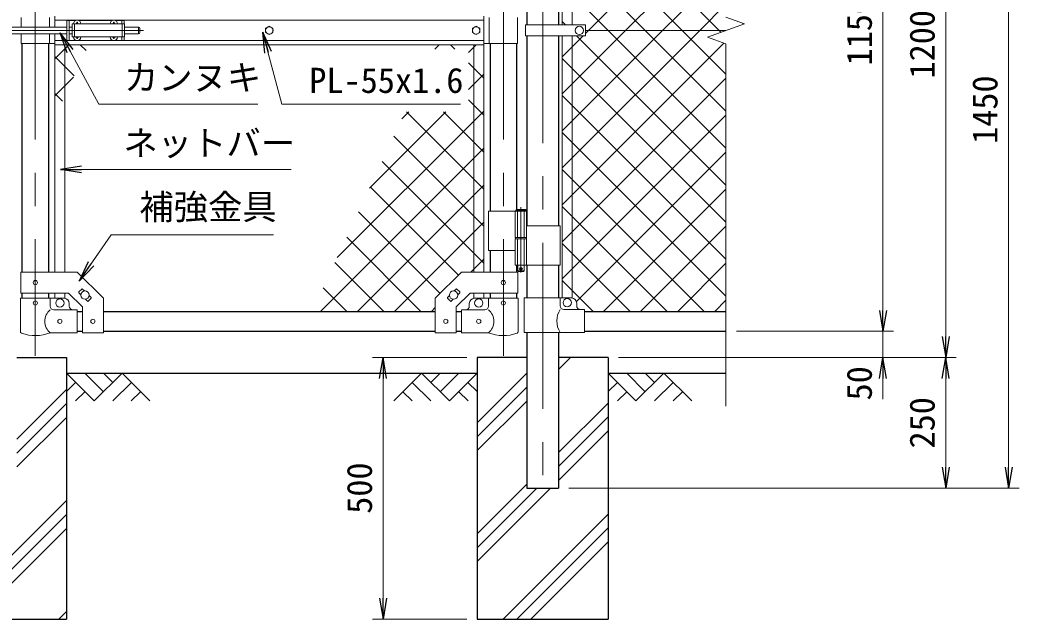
# Model space of a CAD drawing. Units: millimetres, scale not verified. Extents: x -4200 to 4200, y -2970 to 2970.
# Drawn here: x -2583 to -674, y -1039 to 106 of the extents above; entities that cross this region are included whole.
import ezdxf
from ezdxf.enums import TextEntityAlignment as Align

# ---------------------------------------------------------------- set-up
doc = ezdxf.new("R2010")
doc.units = ezdxf.units.MM
doc.header["$LTSCALE"] = 10
doc.linetypes.add('DASHED', pattern=[7.5, 6, -1.5])
doc.linetypes.add('USER1', pattern=[50.8, 31.75, -6.35, 6.35, -6.35])
for name, color, linetype, lineweight in [('0-1_D-BMK', 2, 'USER1', 13), ('0-2_D-STR1', 1, 'Continuous', 25), ('0-3_D-STR3', 3, 'Continuous', 13), ('0-4_D-BGD', 7, 'Continuous', 25), ('0-5_D-STR4', 7, 'Continuous', 25), ('0-6_D-DCR-HCH', 7, 'Continuous', 13), ('0-7_D-STR-DIM', 7, 'Continuous', 13), ('0-A_D-STR-TXT', 7, 'Continuous', 13), ('0-B_D-STR2', 7, 'Continuous', 13)]:
    doc.layers.add(name, color=color, linetype=linetype, lineweight=lineweight)
doc.layers.add('0-8_0', color=7, linetype='Continuous')
doc.styles.add('ＭＳ ゴシック', font='')
doc.styles.get('ＭＳ ゴシック').set_extended_font_data('MS Gothic')

# ---------------------------------------------------------------- blocks, each defined once
blk = doc.blocks.new('_Open')
at = {"layer": '0-8_0'}
blk.add_line((-10, 1.667), (0, 0), dxfattribs=at)
blk.add_lwpolyline([(-10, -1.667), (0, 0), (-10, 0)], dxfattribs=at)

msp = doc.modelspace()

# ---------------------------------------------------------------- linework, layer by layer
at = {"layer": '0-1_D-BMK'}
for p, q in [((-2553.4, 703.1), (-2553.4, -535.29)), ((-1659.2, 703.1), (-1659.2, -535.29)), ((-1584.05, 696.61), (-1584.05, -799.21)), ((-2664.09, 86.37), (-2344.09, 86.37)), ((-1625.64, -251.21), (-1625.64, -376.1)), ((-1629.26, -369.13), (-1622.01, -369.13))]:
    msp.add_line(p, q, dxfattribs=at)
at = {"layer": '0-2_D-STR1'}
for p, q in [((-1614.3, 403.87), (-1614.3, 96.87)), ((-1553.8, 403.87), (-1553.8, 96.87)), ((-2578.8, 61.37), (-2578.8, -375.58)), ((-2528, 61.37), (-2528, -375.58)), ((-1684.6, 61.37), (-1684.6, -259.13)), ((-1633.8, 61.37), (-1633.8, -256.13)), ((-1614.3, 75.87), (-1614.3, -287.13)), ((-1553.8, 75.87), (-1553.8, -287.13)), ((-1684.6, -334.13), (-1684.6, -375.58)), ((-1633.8, -362.13), (-1633.8, -375.58)), ((-1614.3, -362.13), (-1614.3, -424.93)), ((-1553.8, -362.13), (-1553.8, -424.93)), ((-2578.8, -415.58), (-2578.8, -425.63)), ((-2528, -415.58), (-2528, -425.63)), ((-1684.6, -415.58), (-1684.6, -425.63)), ((-1633.8, -415.58), (-1633.8, -425.63)), ((-2473.4, -450.63), (-2463.4, -450.63)), ((-2423.4, -450.63), (-1789.2, -450.63)), ((-1749.2, -450.63), (-1739.2, -450.63)), ((-1504.05, -450.63), (-1234.05, -450.63)), ((-2473.4, -488.63), (-2463.4, -488.63)), ((-2423.4, -488.63), (-1789.2, -488.63)), ((-1749.2, -488.63), (-1739.2, -488.63)), ((-1614.3, -490.93), (-1614.3, -788.63)), ((-1553.8, -490.93), (-1553.8, -788.63)), ((-1504.05, -488.63), (-1234.05, -488.63)), ((-1614.3, -788.63), (-1553.8, -788.63))]:
    msp.add_line(p, q, dxfattribs=at)
at = {"layer": '0-3_D-STR3'}
for p, q in [((-1546.55, 599.07), (-1546.55, 96.87)), ((-1527.55, 599.07), (-1527.55, 96.87)), ((-2580.4, 111.37), (-2580.4, 92.87)), ((-2526.4, 111.37), (-2526.4, 92.87)), ((-2516.3, 92.87), (-2516.3, 113.87)), ((-2516.3, 105.87), (-1696.3, 105.87)), ((-2493.4, 105.37), (-2493.4, 67.37)), ((-2493.4, 105.37), (-2475.99, 105.37)), ((-2488.9, 105.37), (-2488.9, 67.37)), ((-2482.9, 98.87), (-2482.9, 73.87)), ((-2482.9, 98.87), (-2382.9, 98.87)), ((-2475.25, 99.28), (-2476.55, 99.26)), ((-2476.55, 99.26), (-2476.55, 98.87)), ((-2473.79, 102.02), (-2473.81, 100.72)), ((-2473.79, 102.02), (-2473, 102.02)), ((-2473, 102.02), (-2472.98, 100.72)), ((-2470.8, 105.37), (-2405.99, 105.37)), ((-2405.25, 99.28), (-2406.55, 99.26)), ((-2406.55, 99.26), (-2406.55, 98.87)), ((-2403.79, 102.02), (-2403.81, 100.72)), ((-2403.79, 102.02), (-2403, 102.02)), ((-2403, 102.02), (-2402.98, 100.72)), ((-2401.54, 99.28), (-2400.25, 99.26)), ((-2400.8, 105.37), (-2383.4, 105.37)), ((-2400.25, 99.26), (-2400.25, 98.87)), ((-2387.9, 105.37), (-2387.9, 98.87)), ((-2383.4, 105.37), (-2383.4, 98.87)), ((-2382.9, 98.87), (-2382.9, 73.87)), ((-1696.3, 58.87), (-1696.3, 113.87)), ((-1686.2, 111.37), (-1686.2, 61.37)), ((-1632.2, 111.37), (-1632.2, 61.37)), ((-1616.85, 96.87), (-1616.85, 75.87)), ((-1616.85, 96.87), (-1502.05, 96.87)), ((-1502.05, 96.87), (-1502.05, 75.87)), ((-2616.75, 92.87), (-2493.4, 92.87)), ((-2616.75, 79.87), (-2493.4, 79.87)), ((-2580.4, 79.87), (-2580.4, 61.37)), ((-2526.4, 79.87), (-2526.4, 61.37)), ((-2516.3, 58.87), (-2516.3, 79.87)), ((-2488.9, 92.87), (-2482.9, 92.87)), ((-2488.9, 79.87), (-2482.9, 79.87)), ((-2382.9, 92.87), (-2356.4, 92.87)), ((-2382.9, 79.87), (-2356.4, 79.87)), ((-2356.4, 92.87), (-2356.4, 79.87)), ((-2353.4, 89.87), (-2353.4, 82.87)), ((-1234.05, 86.37), (-1502.05, 86.37)), ((-2580.4, 61.37), (-2516.3, 61.37)), ((-2516.3, 66.87), (-1696.3, 66.87)), ((-2516.3, 58.87), (-1696.3, 58.87)), ((-2515.9, 58.87), (-2515.9, -375.58)), ((-2496.9, 58.87), (-2496.9, -375.58)), ((-2493.4, 67.37), (-2475.99, 67.37)), ((-2482.9, 73.87), (-2382.9, 73.87)), ((-2476.55, 73.47), (-2476.55, 73.87)), ((-2475.25, 73.45), (-2476.55, 73.47)), ((-2473.79, 70.72), (-2473.81, 72.01)), ((-2473.79, 70.72), (-2473, 70.72)), ((-2473, 70.72), (-2472.98, 72.01)), ((-2471.54, 73.45), (-2470.25, 73.47)), ((-2470.8, 67.37), (-2405.99, 67.37)), ((-2470.25, 73.47), (-2470.25, 73.87)), ((-2406.55, 73.47), (-2406.55, 73.87)), ((-2405.25, 73.45), (-2406.55, 73.47)), ((-2403.79, 70.72), (-2403.81, 72.01)), ((-2403.79, 70.72), (-2403, 70.72)), ((-2403, 70.72), (-2402.98, 72.01)), ((-2401.54, 73.45), (-2400.25, 73.47)), ((-2400.8, 67.37), (-2383.4, 67.37)), ((-2400.25, 73.47), (-2400.25, 73.87)), ((-2387.9, 73.87), (-2387.9, 67.37)), ((-2383.4, 73.87), (-2383.4, 67.37)), ((-1715.7, 58.87), (-1715.7, -375.58)), ((-1696.7, 58.87), (-1696.7, -375.58)), ((-1632.2, 61.37), (-1696.3, 61.37)), ((-1616.85, 75.87), (-1502.05, 75.87)), ((-1546.55, -424.93), (-1546.55, 75.87)), ((-1527.55, -424.93), (-1527.55, 75.87)), ((-1687.75, -259.13), (-1687.75, -334.13)), ((-1687.75, -259.13), (-1614.84, -259.13)), ((-1636.44, -259.13), (-1636.44, -309.13)), ((-1615.64, -257.13), (-1635.64, -257.13)), ((-1634.64, -256.13), (-1616.64, -256.13)), ((-1615.64, -257.13), (-1616.64, -256.13)), ((-1615.64, -257.13), (-1615.64, -259.13)), ((-1614.84, -259.13), (-1614.84, -309.13)), ((-1614.84, -287.13), (-1550.5, -287.13)), ((-1550.5, -287.13), (-1550.5, -362.13)), ((-1636.44, -309.13), (-1614.84, -309.13)), ((-1636.44, -312.13), (-1614.84, -312.13)), ((-1636.44, -312.13), (-1636.44, -362.13)), ((-1636.14, -309.13), (-1636.14, -312.13)), ((-1636.14, -312.13), (-1615.14, -312.13)), ((-1615.14, -309.13), (-1615.14, -312.13)), ((-1614.84, -312.13), (-1614.84, -362.13)), ((-1687.75, -334.13), (-1636.55, -334.13)), ((-1636.44, -362.13), (-1550.5, -362.13)), ((-1631.64, -362.13), (-1631.64, -373.13)), ((-2581.1, -415.58), (-2581.1, -375.58)), ((-1630.64, -374.13), (-1631.64, -373.13)), ((-1631.5, -415.58), (-1631.5, -375.58)), ((-1630.64, -374.13), (-1620.64, -374.13)), ((-1620.64, -374.13), (-1619.64, -373.13)), ((-2581.1, -415.58), (-2489.96, -415.58)), ((-2515.9, -415.58), (-2515.9, -425.63)), ((-2496.9, -415.58), (-2496.9, -425.63)), ((-2489.96, -415.58), (-2463.4, -442.15)), ((-2470.06, -413.57), (-2464.41, -407.92)), ((-2470.06, -414.99), (-2466.35, -418.7)), ((-2462.99, -407.92), (-2459.28, -411.63)), ((-1749.6, -407.92), (-1753.32, -411.63)), ((-1722.63, -415.58), (-1749.2, -442.15)), ((-1742.53, -413.57), (-1748.19, -407.92)), ((-1742.53, -414.99), (-1746.24, -418.7)), ((-1631.5, -415.58), (-1722.63, -415.58)), ((-1715.7, -415.58), (-1715.7, -425.63)), ((-1696.7, -415.58), (-1696.7, -425.63)), ((-2581.95, -425.63), (-2524.85, -425.63)), ((-2581.95, -425.63), (-2581.95, -489.33)), ((-2524.85, -425.63), (-2524.85, -440.63)), ((-2524.85, -425.63), (-2498.4, -425.63)), ((-2488.4, -440.63), (-2488.4, -435.63)), ((-2457.52, -427.53), (-2453.8, -431.25)), ((-2452.39, -431.25), (-2446.73, -425.59)), ((-2450.44, -420.46), (-2446.73, -424.18)), ((-2423.4, -491.83), (-2423.4, -425.58)), ((-1789.2, -491.83), (-1789.2, -425.58)), ((-1762.15, -420.46), (-1765.86, -424.18)), ((-1760.21, -431.25), (-1765.86, -425.59)), ((-1755.08, -427.53), (-1758.79, -431.25)), ((-1724.2, -440.63), (-1724.2, -435.63)), ((-1687.75, -425.63), (-1714.2, -425.63)), ((-1630.65, -425.63), (-1687.75, -425.63)), ((-1687.75, -425.63), (-1687.75, -440.63)), ((-1630.65, -425.63), (-1630.65, -489.33)), ((-1619.75, -424.93), (-1529.05, -424.93)), ((-1619.75, -424.93), (-1619.75, -490.93)), ((-1550.65, -424.93), (-1550.65, -439.93)), ((-1519.05, -434.93), (-1519.05, -439.93)), ((-2473.4, -447.63), (-2517.85, -447.63)), ((-2473.4, -491.63), (-2473.4, -447.63)), ((-2463.4, -491.83), (-2463.4, -442.15)), ((-1749.2, -491.83), (-1749.2, -442.15)), ((-1739.2, -447.63), (-1694.75, -447.63)), ((-1739.2, -491.63), (-1739.2, -447.63)), ((-1543.65, -446.93), (-1504.05, -446.93)), ((-1504.05, -446.93), (-1504.05, -490.93)), ((-2473.4, -491.63), (-2524.85, -491.63)), ((-2463.4, -491.83), (-2423.4, -491.83)), ((-1749.2, -491.83), (-1789.2, -491.83)), ((-1739.2, -491.63), (-1687.75, -491.63)), ((-1619.75, -490.93), (-1504.05, -490.93))]:
    msp.add_line(p, q, dxfattribs=at)
at = {"layer": '0-3_D-STR3', "linetype": 'DASHED'}
for p, q in [((-2478.4, 98.87), (-2478.4, 73.87)), ((-2387.4, 98.87), (-2387.4, 73.87)), ((-1631.94, -259.13), (-1631.94, -309.13)), ((-1619.34, -259.13), (-1619.34, -309.13)), ((-1631.94, -312.13), (-1631.94, -362.13)), ((-1619.34, -312.13), (-1619.34, -362.13))]:
    msp.add_line(p, q, dxfattribs=at)
at = {"layer": '0-3_D-STR3'}
for points in [[(-2471.54, 99.28), (-2470.25, 99.26), (-2470.25, 98.87)], [(-1634.64, -256.13), (-1635.64, -257.13), (-1635.64, -259.13)], [(-1619.64, -362.13), (-1619.64, -373.13), (-1631.64, -373.13)], [(-2581.1, -375.58), (-2473.4, -375.58), (-2423.4, -425.58)], [(-1631.5, -375.58), (-1739.2, -375.58), (-1789.2, -425.58)]]:
    msp.add_lwpolyline(points, dxfattribs=at)
for points in [[(-2106.3, 94.47), (-2113.31, 90.42), (-2113.31, 82.32), (-2106.3, 78.27), (-2099.28, 82.32), (-2099.28, 90.42)], [(-1711.3, 94.47), (-1718.31, 90.42), (-1718.31, 82.32), (-1711.3, 78.27), (-1704.28, 82.32), (-1704.28, 90.42)]]:
    msp.add_lwpolyline(points, close=True, dxfattribs=at)
for centre, radius in [((-2106.3, 86.37), 7.03), ((-1711.3, 86.37), 7.03), ((-1514.05, 86.37), 8), ((-1625.64, -369.13), 2.5), ((-2553.4, -395.58), 4), ((-1659.2, -395.58), 4), ((-2458.4, -419.58), 8), ((-1754.2, -419.58), 8), ((-2553.4, -434.63), 4), ((-2506.4, -434.63), 8), ((-1706.2, -434.63), 8), ((-1659.2, -434.63), 4), ((-1537.05, -433.93), 8), ((-2506.4, -469.63), 4), ((-2443.4, -469.58), 4), ((-1769.2, -469.58), 4), ((-1706.2, -469.63), 4)]:
    msp.add_circle(centre, radius, dxfattribs=at)
for centre, radius, start, end in [((-2473.4, 98.87), 7, 0, 180), ((-2475.3, 100.77), 1.49, 270, 0), ((-2471.49, 100.77), 1.49, 180, 270), ((-2403.4, 98.87), 7, 0, 180), ((-2405.3, 100.77), 1.49, 270, 0), ((-2401.49, 100.77), 1.49, 180, 270), ((-2356.4, 89.87), 3, 0, 90), ((-2356.4, 82.87), 3, 270, 0), ((-2473.4, 73.87), 7, 180, 0), ((-2475.3, 71.96), 1.49, 0, 90), ((-2471.49, 71.96), 1.49, 90, 180), ((-2403.4, 73.87), 7, 180, 0), ((-2405.3, 71.96), 1.49, 0, 90), ((-2401.49, 71.96), 1.49, 90, 180), ((-2469.36, -414.28), 1, 135, 225), ((-2463.7, -408.62), 1, 45, 135), ((-1748.89, -408.62), 1, 45, 135), ((-1743.24, -414.28), 1, 315, 45), ((-2498.4, -435.63), 10, 0, 90), ((-2453.09, -430.54), 1, 225, 315), ((-2447.44, -424.89), 1, 315, 45), ((-1765.16, -424.89), 1, 135, 225), ((-1759.5, -430.54), 1, 225, 315), ((-1714.2, -435.63), 10, 90, 180), ((-1529.05, -434.93), 10, 0, 90), ((-2506.65, -469.63), 28.55, 129.59418, 230.40582), ((-2517.85, -440.63), 7, 180, 270), ((-2481.4, -440.63), 7, 180, 270), ((-1731.2, -440.63), 7, 270, 0), ((-1694.75, -440.63), 7, 270, 0), ((-1705.94, -469.63), 28.55, 309.59418, 50.40582), ((-1516.43, -468.93), 40.68, 147.25964, 212.74036), ((-1543.65, -439.93), 7, 180, 270), ((-1512.05, -439.93), 7, 180, 270), ((-2578.65, -489.33), 3.3, 180, 250.77949), ((-2553.4, -416.9), 80, 250.77949, 290.9084), ((-1659.2, -416.9), 80, 249.0916, 289.22051), ((-1633.95, -489.33), 3.3, 289.22051, 0)]:
    msp.add_arc(centre, radius, start, end, dxfattribs=at)
at = {"layer": '0-4_D-BGD'}
for p, q in [((-2494.05, -568.63), (-1709.05, -568.63)), ((-1459.05, -568.63), (-1234.05, -568.63))]:
    msp.add_line(p, q, dxfattribs=at)
at = {"layer": '0-5_D-STR4'}
for p, q in [((-2588.8, -538.63), (-2494.05, -538.63)), ((-2494.05, -538.63), (-2494.05, -1038.63)), ((-1709.05, -538.63), (-1709.05, -1038.63)), ((-1614.3, -538.63), (-1709.05, -538.63)), ((-1459.05, -538.63), (-1553.8, -538.63)), ((-1459.05, -538.63), (-1459.05, -1038.63)), ((-2744.05, -1038.63), (-2494.05, -1038.63)), ((-1709.05, -1038.63), (-1459.05, -1038.63))]:
    msp.add_line(p, q, dxfattribs=at)
at = {"layer": '0-6_D-DCR-HCH'}
for p, q in [((-1553.8, -561.46), (-1530.97, -538.63)), ((-2440.83, -621.84), (-2494.05, -568.63)), ((-2423.1, -604.11), (-2458.57, -568.63)), ((-2387.62, -568.63), (-2440.83, -621.84)), ((-2405.27, -586.46), (-2423.1, -568.63)), ((-2387.62, -568.63), (-2334.41, -621.84)), ((-1815.47, -568.63), (-1868.68, -621.84)), ((-1815.47, -568.63), (-1762.26, -621.84)), ((-1797.73, -586.37), (-1780, -568.63)), ((-1780, -604.11), (-1744.52, -568.63)), ((-1762.26, -621.84), (-1709.05, -568.63)), ((-1709.05, -663.67), (-1614.3, -568.92)), ((-1405.83, -621.84), (-1459.05, -568.63)), ((-1388.1, -604.11), (-1423.57, -568.63)), ((-1352.62, -568.63), (-1405.83, -621.84)), ((-1370.27, -586.46), (-1388.1, -568.63)), ((-1352.62, -568.63), (-1299.41, -621.84)), ((-2476.31, -586.37), (-2494.05, -604.03)), ((-2369.88, -586.37), (-2405.52, -621.84)), ((-1833.21, -586.37), (-1797.57, -621.84)), ((-1726.78, -586.37), (-1709.05, -604.03)), ((-1441.31, -586.37), (-1459.05, -604.03)), ((-1334.88, -586.37), (-1370.52, -621.84)), ((-2588.8, -694.9), (-2494.05, -600.15)), ((-2458.57, -604.11), (-2476.39, -621.84)), ((-2352.15, -604.11), (-2369.97, -621.84)), ((-1850.94, -604.11), (-1833.13, -621.84)), ((-1744.52, -604.11), (-1726.7, -621.84)), ((-1709.05, -690.19), (-1614.3, -595.44)), ((-1423.57, -604.11), (-1441.39, -621.84)), ((-1317.15, -604.11), (-1334.97, -621.84)), ((-2588.8, -721.41), (-2494.05, -626.66)), ((-1709.05, -716.71), (-1614.3, -621.96)), ((-1553.8, -720.56), (-1459.05, -625.81)), ((-2588.8, -747.93), (-2494.05, -653.18)), ((-1553.8, -747.07), (-1459.05, -652.32)), ((-1553.8, -773.59), (-1459.05, -678.84)), ((-1709.05, -875.81), (-1614.3, -781.06)), ((-1709.05, -928.84), (-1568.84, -788.63)), ((-1709.05, -902.32), (-1595.36, -788.63)), ((-2720.4, -1038.63), (-2494.05, -812.28)), ((-2693.88, -1038.63), (-2494.05, -838.79)), ((-1659.74, -1038.63), (-1459.05, -837.94)), ((-2667.37, -1038.63), (-2494.05, -865.31)), ((-1633.22, -1038.63), (-1459.05, -864.45)), ((-1606.71, -1038.63), (-1459.05, -890.97)), ((-2508.27, -1038.63), (-2494.05, -1024.41))]:
    msp.add_line(p, q, dxfattribs=at)
at = {"layer": '0-7_D-STR-DIM'}
for p, q in [((-934.05, -448.63), (-934.05, 621.37)), ((-814.05, -498.63), (-814.05, 621.37)), ((-694.05, -748.63), (-694.05, 621.37)), ((-1269.28, 73.54), (-1198.81, 99.19)), ((-1198.81, 99.19), (-1234.05, 112.02)), ((-1234.05, 60.72), (-1269.28, 73.54)), ((-1234.05, -631.63), (-1234.05, 60.72)), ((-934.05, -448.63), (-934.05, -408.63)), ((-1214.05, -488.63), (-914.05, -488.63)), ((-1214.05, -488.63), (-914.05, -488.63)), ((-934.05, -538.63), (-934.05, -488.63)), ((-1729.05, -538.63), (-1909.05, -538.63)), ((-1439.05, -538.63), (-914.05, -538.63)), ((-1439.05, -538.63), (-794.05, -538.63)), ((-1439.05, -538.63), (-794.05, -538.63)), ((-1889.05, -578.63), (-1889.05, -998.63)), ((-934.05, -578.63), (-934.05, -618.63)), ((-814.05, -578.63), (-814.05, -748.63)), ((-1533.8, -788.63), (-674.05, -788.63)), ((-1533.8, -788.63), (-794.05, -788.63)), ((-1729.05, -1038.63), (-1909.05, -1038.63))]:
    msp.add_line(p, q, dxfattribs=at)
at = {"layer": '0-A_D-STR-TXT'}
msp.add_line((-2064.55, -179.44), (-2503.14, -179.44), dxfattribs=at)
for points in [[(-2128.03, -54.32), (-2432, -54.32), (-2504.81, 80.08)], [(-1741.11, -54.32), (-2082.39, -54.32), (-2118.49, 81.26)], [(-2098.49, -304.05), (-2408.55, -304.05), (-2468.26, -391.19)]]:
    msp.add_lwpolyline(points, dxfattribs=at)
at = {"layer": '0-B_D-STR2'}
for p, q in [((-1317.58, 86.37), (-1527.55, 296.33)), ((-1425.57, 86.37), (-1234.05, 277.89)), ((-1388.29, 86.37), (-1527.55, 225.62)), ((-1354.86, 86.37), (-1234.05, 207.18)), ((-1459, 86.37), (-1527.55, 154.91)), ((-1284.14, 86.37), (-1234.05, 136.47)), ((-1540.21, 96.87), (-1546.55, 103.2)), ((-1201.64, 98.16), (-1200.13, 99.67)), ((-1527.55, -15.61), (-1425.57, 86.37)), ((-1527.55, -86.32), (-1354.86, 86.37)), ((-1527.55, -157.03), (-1284.14, 86.37)), ((-1234.05, -138.59), (-1459, 86.37)), ((-1234.05, -67.88), (-1388.29, 86.37)), ((-1234.05, 2.83), (-1317.58, 86.37)), ((-2456.5, 47.82), (-2467.54, 58.87)), ((-1790.41, 50.46), (-1782, 58.87)), ((-1752.03, 50.46), (-1760.43, 58.87)), ((-1234.05, -209.3), (-1519.21, 75.87)), ((-1527.55, 13.49), (-1546.55, 32.49)), ((-1234.05, -280.01), (-1527.55, 13.49)), ((-1546.55, -34.61), (-1527.55, -15.61)), ((-1527.55, -298.46), (-1234.05, -4.96)), ((-2501.47, -48.62), (-2515.9, -34.2)), ((-1527.55, -57.22), (-1546.55, -38.22)), ((-1234.05, -350.72), (-1527.55, -57.22)), ((-1914.73, -215.28), (-1768.99, -69.54)), ((-1852.94, -82.79), (-1839.7, -69.54)), ((-1715.7, -198), (-1844.16, -69.54)), ((-1715.7, -127.29), (-1773.45, -69.54)), ((-1527.55, -369.17), (-1234.05, -75.67)), ((-1546.55, -105.32), (-1527.55, -86.32)), ((-1527.55, -127.93), (-1546.55, -108.93)), ((-1715.7, -268.71), (-1868.42, -115.99)), ((-1696.7, -146.29), (-1715.7, -127.29)), ((-1234.05, -421.43), (-1527.55, -127.93)), ((-1715.7, -157.67), (-1696.7, -138.67)), ((-1519.55, -431.88), (-1234.05, -146.38)), ((-2008.66, -450.63), (-1715.7, -157.67)), ((-1715.7, -339.42), (-1890.91, -164.21)), ((-1546.55, -176.03), (-1527.55, -157.03)), ((-1527.55, -198.64), (-1546.55, -179.64)), ((-1696.7, -217), (-1715.7, -198)), ((-1715.7, -228.38), (-1696.7, -209.38)), ((-1275.55, -450.63), (-1527.55, -198.64)), ((-1937.95, -450.63), (-1715.7, -228.38)), ((-1744.72, -381.11), (-1913.4, -212.43)), ((-1467.59, -450.63), (-1234.05, -217.09)), ((-1780.08, -416.46), (-1935.89, -260.66)), ((-1527.55, -269.35), (-1546.55, -250.35)), ((-1696.7, -287.71), (-1715.7, -268.71)), ((-1715.7, -299.09), (-1696.7, -280.09)), ((-1346.27, -450.63), (-1527.55, -269.35)), ((-1867.24, -450.63), (-1715.7, -299.09)), ((-1546.55, -317.46), (-1527.55, -298.46)), ((-1396.88, -450.63), (-1234.05, -287.8)), ((-1816.62, -450.63), (-1958.37, -308.88)), ((-1527.55, -340.06), (-1546.55, -321.06)), ((-1696.7, -358.42), (-1715.7, -339.42)), ((-1416.98, -450.63), (-1527.55, -340.06)), ((-1887.33, -450.63), (-1980.86, -357.1)), ((-1326.17, -450.63), (-1234.05, -358.51)), ((-1546.55, -388.17), (-1527.55, -369.17)), ((-1527.55, -410.77), (-1546.55, -391.77)), ((-1958.04, -450.63), (-2003.35, -405.33)), ((-1487.69, -450.63), (-1527.55, -410.77)), ((-1255.46, -450.63), (-1234.05, -429.22)), ((-1796.53, -450.63), (-1789.2, -443.3))]:
    msp.add_line(p, q, dxfattribs=at)
for points in [[(-1243.45, 82.95), (-1246.87, 86.37), (-1527.55, 367.04), (-1546.55, 386.04)], [(-1502.05, 80.6), (-1496.28, 86.37), (-1234.05, 348.6)], [(-2515.9, 32.08), (-2496.9, 51.08), (-2489.11, 58.87)], [(-1726.07, 44.09), (-1715.7, 54.46), (-1711.29, 58.87)], [(-1546.55, 36.1), (-1527.55, 55.1), (-1506.78, 75.87)], [(-1546.55, -246.74), (-1527.55, -227.74), (-1237.74, 62.06)], [(-2478.99, -0.4), (-2496.9, 17.51), (-2515.9, 36.51)], [(-1696.7, -4.87), (-1715.7, 14.13), (-1726.07, 24.5)], [(-1726.07, -26.62), (-1715.7, -16.25), (-1696.7, 2.75)], [(-2515.9, -38.63), (-2496.9, -19.63), (-2480.14, -2.88)], [(-1696.7, -75.58), (-1715.7, -56.58), (-1726.07, -46.21)], [(-1976.51, -347.77), (-1715.7, -86.96), (-1696.7, -67.96)], [(-1721.48, -375.58), (-1715.7, -369.8), (-1696.7, -350.8)]]:
    msp.add_lwpolyline(points, dxfattribs=at)

# ---------------------------------------------------------------- block references
at = {"layer": '0-7_D-STR-DIM', "xscale": 4, "yscale": 4}
for p, rotation in [((-934.05, -488.63), 270), ((-934.05, -488.63), 270), ((-814.05, -538.63), 270), ((-1889.05, -538.63), 90), ((-934.05, -538.63), 90), ((-814.05, -538.63), 90), ((-814.05, -788.63), 270), ((-694.05, -788.63), 270), ((-1889.05, -1038.63), 270)]:
    msp.add_blockref('_Open', p, dxfattribs=dict(at, rotation=rotation))
at = {"layer": '0-A_D-STR-TXT', "xscale": 4, "yscale": 4}
for p, rotation in [((-2505.76, 81.84), 118.44451), ((-2119.01, 83.19), 104.91069), ((-2505.14, -179.44), 180), ((-2469.39, -392.84), 235.58239)]:
    msp.add_blockref('_Open', p, dxfattribs=dict(at, rotation=rotation))

# ---------------------------------------------------------------- texts
at = {"layer": '0-7_D-STR-DIM', "style": 'ＭＳ ゴシック'}
for s, p in [('1150', (-940.79, 19.47)), ('1200', (-820.79, -5.53)), ('1450', (-700.79, -130.53)), ('50', (-940.79, -620.83)), ('250', (-820.79, -712.63)), ('500', (-1895.79, -837.51))]:
    msp.add_text(s, height=48.09, rotation=90, dxfattribs=at).set_placement(p, align=Align.BOTTOM_LEFT)
at = {"layer": '0-A_D-STR-TXT', "style": 'ＭＳ ゴシック'}
for s, p in [('カンヌキ', (-2384.12, -42.24)), ('PL-55x1.6', (-2029.94, -47.57)), ('ネットバー', (-2385.11, -167.49)), ('補強金具', (-2354.58, -289.43))]:
    msp.add_text(s, height=48.09, dxfattribs=at).set_placement(p, align=Align.BOTTOM_LEFT)

doc.saveas('drawing.dxf')
